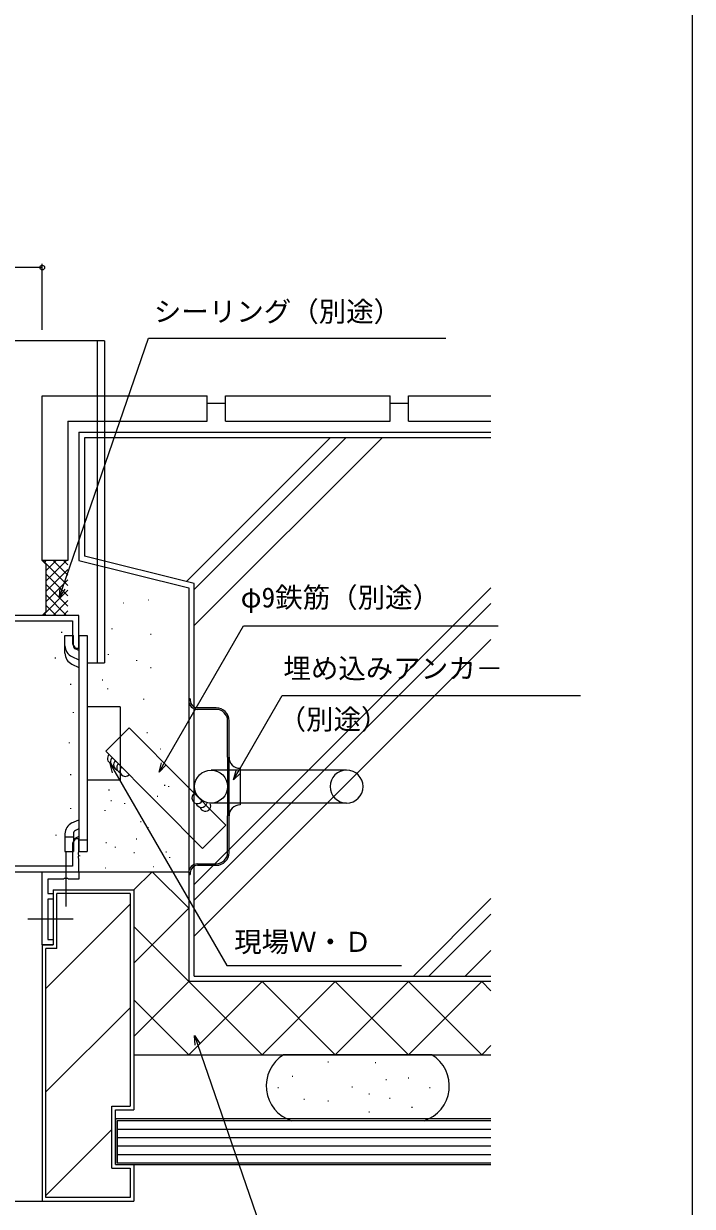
# Model space of a CAD drawing. Units: millimetres, scale not verified. Extents: x -437 to 438, y -681 to 678.
# Drawn here: x 255.6 to 438.2, y -517.3 to -194.3 of the extents above; entities that cross this region are included whole.
import ezdxf
from ezdxf.enums import TextEntityAlignment as Align

# ---------------------------------------------------------------- set-up
doc = ezdxf.new("R2010")
doc.units = ezdxf.units.MM
doc.header["$LTSCALE"] = 4
for name, color, linetype in [('0-2_YKK_11', 7, 'Continuous'), ('0-4_YKK_12', 2, 'Continuous'), ('0-5_YKK_13', 4, 'Continuous'), ('0-6_YKK_D', 6, 'Continuous'), ('0-7_YKK_ZWAK', 7, 'Continuous'), ('0-8_YSS_K', 3, 'Continuous'), ('0-9_YSS_KE', 3, 'Continuous')]:
    doc.layers.add(name, color=color, linetype=linetype)
doc.styles.add('ＭＳ ゴシック', font='')
doc.styles.get('ＭＳ ゴシック').set_extended_font_data('MS Gothic')

msp = doc.modelspace()

# ---------------------------------------------------------------- linework, layer by layer
at = {"layer": '0-2_YKK_11'}
for points in [[(247.2, -357.4), (269, -357.4), (269, -363.688), (269.7, -364.9), (270.7, -364.9), (270.7, -355.9), (245.7, -355.9)], [(243.5, -415.5), (243.5, -414.5), (245.7, -414.5), (245.7, -425.9), (270.7, -425.9), (270.7, -422.358), (270.58, -422.175), (270.58, -421.625), (270.7, -421.442), (270.7, -421.358), (270.58, -421.175), (270.58, -420.625), (270.7, -420.442), (270.7, -416.9), (269.7, -416.9), (269, -418.113), (269, -424.4), (247.2, -424.4)]]:
    msp.add_lwpolyline(points, dxfattribs=at)
msp.add_lwpolyline([(260.7, -445.9), (260.7, -425.9), (270.7, -425.9), (270.7, -427.9), (267.871, -427.9), (267.679, -427.757), (266.721, -427.757), (266.529, -427.9), (262.2, -427.9), (262.2, -431.9), (263.7, -431.9), (263.7, -433.4), (262.2, -433.4), (262.2, -444.4), (263.7, -444.4), (263.7, -445.9)], close=True, dxfattribs=at)
at = {"layer": '0-4_YKK_12'}
for p, q in [((277.7, -280.902), (-107.8, -280.902)), ((275.7, -280.902), (275.7, -295.902)), ((275.7, -295.902), (275.7, -368.9)), ((273, -368.902), (277.7, -368.902))]:
    msp.add_line(p, q, dxfattribs=at)
msp.add_lwpolyline([(277.7, -280.902), (277.7, -295.902), (277.7, -368.9)], dxfattribs=at)
at = {"layer": '0-5_YKK_13'}
for p, q in [((266.9, -361.4), (269.2, -361.4)), ((266.9, -364.173), (266.9, -361.4)), ((266.9, -361.4), (269.2, -361.4)), ((266.9, -364.173), (266.9, -361.4)), ((269.2, -364.173), (269.2, -361.4)), ((269.2, -364.173), (269.2, -361.4)), ((266.9, -366.232), (266.9, -363.694)), ((266.9, -366.232), (266.9, -363.694)), ((268.788, -367.156), (270.7, -368.061)), ((268.788, -367.156), (270.7, -368.061)), ((270.7, -365.516), (269.772, -365.077)), ((270.7, -365.516), (269.772, -365.077)), ((268.806, -369.223), (270.7, -370.106)), ((268.806, -369.223), (270.7, -370.106)), ((282, -380.9), (273, -380.9)), ((282, -380.9), (273, -380.9)), ((282, -380.9), (282, -400.9)), ((282, -380.9), (282, -400.9)), ((300.7, -378.664), (300.7, -379.164)), ((301.1, -378.664), (300.7, -378.664)), ((300.7, -379.164), (300.7, -426.164)), ((301.1, -378.664), (301.1, -379.164)), ((308.2, -381.164), (303.1, -381.164)), ((308.2, -381.564), (303.1, -381.564)), ((311.3, -394.664), (311.3, -384.664)), ((311.7, -394.664), (311.7, -384.664)), ((311.3, -394.664), (311.3, -410.664)), ((311.7, -410.664), (311.7, -394.664)), ((343.8, -398.164), (306.8, -398.164)), ((314.7, -397.664), (314.7, -407.664)), ((282, -400.9), (273, -400.9)), ((282, -400.9), (273, -400.9)), ((343.8, -407.164), (306.8, -407.164)), ((268.806, -412.577), (270.7, -411.694)), ((268.806, -412.577), (270.7, -411.694)), ((311.3, -420.664), (311.3, -410.664)), ((311.7, -420.664), (311.7, -410.664)), ((266.9, -415.568), (266.9, -418.106)), ((266.9, -415.568), (266.9, -418.106)), ((266.9, -416.343), (269.2, -416.343)), ((266.9, -416.343), (269.2, -416.343)), ((269.2, -415.568), (269.2, -420.4)), ((269.2, -415.568), (269.2, -420.4)), ((270.7, -416.284), (269.2, -416.994)), ((270.7, -416.284), (269.2, -416.994)), ((270.7, -414.232), (269.778, -414.662)), ((270.7, -414.232), (269.778, -414.662)), ((266.9, -418.106), (266.9, -420.4)), ((266.9, -418.106), (266.9, -420.4)), ((270.7, -417.225), (273, -417.225)), ((270.7, -417.225), (273, -417.225)), ((266.9, -420.4), (269.2, -420.4)), ((266.9, -420.4), (269.2, -420.4)), ((267.2, -435.416), (267.2, -420.384)), ((300.7, -426.164), (300.7, -426.664)), ((301.1, -426.164), (301.1, -426.664)), ((303.1, -423.764), (308.2, -423.764)), ((303.1, -424.164), (308.2, -424.164)), ((300.7, -426.664), (301.1, -426.664)), ((269.138, -438.9), (256.767, -438.9))]:
    msp.add_line(p, q, dxfattribs=at)
for points in [[(270.7, -361.4), (273, -361.4), (273, -420.4)], [(270.7, -361.4), (270.7, -420.4), (273, -420.4)], [(270.7, -361.4), (273, -361.4), (273, -420.4)], [(270.7, -361.4), (270.7, -420.4), (273, -420.4)]]:
    msp.add_lwpolyline(points, dxfattribs=at)
msp.add_circle((306.8, -402.664), 4.5, dxfattribs=at)
for centre, radius, start, end in [((270.2, -364.173), 3.3, 180, 244.66912), ((270.2, -364.173), 3.3, 180, 244.66912), ((270.2, -364.173), 1, 180, 244.66912), ((270.2, -364.173), 1, 180, 244.66912), ((270.2, -366.232), 3.3, 180, 245), ((270.2, -366.232), 3.3, 180, 245), ((303.1, -379.164), 2.4, 180, 270), ((303.1, -379.164), 2, 180, 270), ((308.2, -384.664), 3.5, 0, 90), ((308.2, -384.664), 3.1, 0, 90), ((314.7, -394.664), 3, 180, 270), ((343.8, -402.664), 4.5, 90, 270), ((343.8, -402.664), 4.5, 270, 90), ((314.7, -410.664), 3, 90, 180), ((270.2, -415.568), 3.3, 115, 180), ((270.2, -415.568), 3.3, 115, 180), ((270.2, -415.568), 1, 115, 180), ((270.2, -415.568), 1, 115, 180), ((308.2, -420.664), 3.1, 270, 0), ((308.2, -420.664), 3.5, 270, 0), ((303.1, -426.164), 2.4, 90, 180), ((303.1, -426.164), 2, 90, 180)]:
    msp.add_arc(centre, radius, start, end, dxfattribs=at)
at = {"layer": '0-6_YKK_D'}
for p, q in [((260.7, -260.902), (245.7, -260.902)), ((260.7, -277.902), (260.7, -259.902))]:
    msp.add_line(p, q, dxfattribs=at)
for points in [[(265.392, -350.907), (266.223, -348.496), (289.745, -280.183), (370.905, -280.183)], [(266.869, -348.718), (265.392, -350.907), (265.577, -348.274)], [(292.608, -398.677), (293.883, -396.469), (315.669, -358.734), (385.187, -358.734)], [(312.944, -400.822), (314.219, -398.614), (326.251, -377.774), (407.641, -377.774)], [(279.916, -398.928), (279.233, -396.378), (281.1, -398.245)], [(279.233, -396.378), (280.508, -398.587), (311.079, -451.538), (358.748, -451.538)], [(294.475, -396.81), (292.608, -398.677), (293.291, -396.127)], [(314.811, -398.956), (312.944, -400.822), (313.628, -398.272)], [(302.437, -473.262), (302.253, -470.629), (303.729, -472.817)], [(302.253, -470.629), (303.083, -473.04), (324.727, -535.9), (390.86, -535.9)]]:
    msp.add_lwpolyline(points, dxfattribs=at)
msp.add_circle((260.7, -260.902), 0.637, dxfattribs=at)
at = {"layer": '0-7_YKK_ZWAK'}
msp.add_lwpolyline([(-436.8, -680.9), (438.2, -680.9), (438.2, 644.1)], dxfattribs=at)
at = {"layer": '0-8_YSS_K'}
for p, q in [((272.2, -307.4), (272.2, -339.729)), ((383.21, -307.4), (272.2, -307.4)), ((339.348, -307.399), (300.054, -346.692)), ((343.59, -307.399), (302.2, -348.789)), ((353.49, -307.399), (302.2, -358.689)), ((261.7, -341.902), (260.7, -340.902)), ((260.844, -340.902), (267.7, -347.758)), ((261.7, -340.902), (261.272, -341.33)), ((267.357, -340.902), (261.7, -346.559)), ((264.528, -340.902), (261.7, -343.731)), ((261.7, -341.902), (261.7, -354.9)), ((263.673, -340.902), (267.7, -344.929)), ((266.501, -340.902), (267.7, -342.101)), ((302.2, -347.229), (272.2, -339.729)), ((267.7, -343.387), (261.7, -349.387)), ((261.7, -344.586), (267.7, -350.586)), ((267.7, -346.216), (261.7, -352.216)), ((261.7, -347.415), (267.7, -353.415)), ((302.2, -454.4), (302.2, -347.229)), ((383.21, -348.39), (302.2, -429.4)), ((267.7, -349.044), (260.844, -355.9)), ((261.7, -350.243), (267.357, -355.9)), ((267.7, -351.873), (263.673, -355.9)), ((289.705, -351.669), (289.805, -351.669)), ((261.7, -354.9), (260.7, -355.9)), ((261.7, -353.071), (264.528, -355.9)), ((267.7, -354.701), (266.501, -355.9)), ((282.914, -352.492), (283.014, -352.492)), ((383.21, -352.632), (302.2, -433.642)), ((261.272, -355.472), (261.7, -355.9)), ((265.961, -360.437), (265.961, -360.637)), ((279.678, -359.485), (279.678, -359.685)), ((290.276, -361.023), (290.476, -361.023)), ((383.21, -362.532), (302.2, -443.542)), ((264.186, -367.447), (264.186, -367.647)), ((278.742, -366.503), (278.742, -366.703)), ((286.462, -368.141), (286.462, -368.341)), ((290.276, -370.112), (290.476, -370.112)), ((268.445, -374.634), (268.445, -374.834)), ((277.038, -373.47), (277.238, -373.47)), ((278.508, -375.86), (278.508, -376.06)), ((288.333, -378.667), (288.333, -378.867)), ((269.155, -382.354), (269.155, -382.554)), ((284.427, -386.651), (278.049, -393)), ((268.09, -390.606), (268.09, -390.806)), ((289.293, -387.858), (289.393, -387.858)), ((278.049, -393), (292.861, -407.88)), ((292.997, -392.382), (293.097, -392.382)), ((268.445, -399.301), (268.445, -399.501)), ((278.816, -403.503), (279.016, -403.503)), ((294.03, -402.317), (294.23, -402.317)), ((295.205, -402.528), (295.205, -402.728)), ((279.409, -406.467), (279.609, -406.467)), ((290.078, -405.084), (290.278, -405.084)), ((292.054, -405.281), (292.254, -405.281)), ((268.445, -408.529), (268.445, -408.729)), ((277.807, -409.078), (277.807, -409.278)), ((283.187, -407.207), (283.187, -407.407)), ((292.861, -407.88), (304.471, -419.543)), ((287.51, -412.197), (287.71, -412.197)), ((310.849, -413.193), (304.471, -419.543)), ((264.452, -415.805), (264.452, -416.005)), ((289.503, -413.757), (289.503, -413.957)), ((278.026, -417.926), (278.226, -417.926)), ((280.614, -419.137), (280.614, -419.337)), ((286.324, -416.939), (286.524, -416.939)), ((270.872, -421.484), (270.872, -421.684)), ((285.732, -420.693), (285.932, -420.693)), ((294.425, -420.495), (294.625, -420.495)), ((295.439, -421.944), (295.439, -422.144)), ((270.2, -425.9), (300.7, -425.9)), ((277.976, -424.87), (278.076, -424.87)), ((285.7, -430.9), (290.7, -425.9)), ((290.699, -425.9), (300.7, -435.9)), ((290.939, -424.459), (291.039, -424.459)), ((290.939, -424.459), (291.039, -424.459)), ((264.7, -446.9), (264.7, -431.9)), ((284.7, -431.9), (264.7, -431.9)), ((284.7, -431.9), (284.7, -489.9)), ((284.7, -434.763), (261.7, -457.763)), ((285.7, -450.9), (300.7, -435.9)), ((383.21, -433.242), (362.052, -454.4)), ((383.21, -437.485), (366.295, -454.4)), ((285.7, -440.9), (300.7, -455.9)), ((261.7, -514.9), (261.7, -446.9)), ((264.7, -446.9), (261.7, -446.9)), ((383.21, -447.384), (376.195, -454.4)), ((302.2, -454.4), (383.21, -454.4)), ((285.7, -470.9), (300.7, -455.9)), ((300.7, -475.9), (320.7, -455.9)), ((300.7, -455.9), (320.7, -475.9)), ((320.7, -455.9), (340.7, -475.9)), ((320.7, -475.9), (340.7, -455.9)), ((340.7, -455.9), (360.7, -475.9)), ((340.7, -475.9), (360.7, -455.9)), ((360.7, -455.9), (380.7, -475.9)), ((360.7, -475.9), (380.7, -455.9)), ((380.7, -455.9), (383.21, -458.41)), ((285.7, -460.9), (300.7, -475.9)), ((284.7, -463.047), (261.7, -486.047)), ((380.7, -475.9), (383.21, -473.39)), ((338.661, -477.81), (338.861, -477.81)), ((351.57, -478.054), (351.77, -478.054)), ((328.918, -481.707), (329.118, -481.707)), ((354.493, -482.681), (354.693, -482.681)), ((360.583, -482.194), (360.783, -482.194)), ((325.021, -484.874), (325.221, -484.874)), ((345.238, -484.63), (345.438, -484.63)), ((349.865, -486.578), (350.065, -486.578)), ((366.428, -484.874), (366.628, -484.874)), ((279.7, -489.9), (284.7, -489.9)), ((279.7, -506.9), (279.7, -489.9)), ((332.085, -488.04), (332.285, -488.04)), ((338.661, -488.527), (338.861, -488.527)), ((355.468, -487.796), (355.668, -487.796)), ((361.557, -490.232), (361.757, -490.232)), ((349.865, -491.45), (350.065, -491.45)), ((279.7, -496.331), (261.7, -514.332)), ((281.2, -496.2), (383.21, -496.2)), ((281.2, -498.5), (383.21, -498.5)), ((281.2, -500.8), (383.21, -500.8)), ((281.2, -503.1), (383.21, -503.1)), ((279.7, -506.9), (284.7, -506.9)), ((284.7, -506.9), (284.7, -514.9)), ((-259.3, -515.9), (260.7, -515.9)), ((284.7, -514.9), (261.7, -514.9))]:
    msp.add_line(p, q, dxfattribs=at)
for points in [[(284.427, -386.651), (299.239, -401.53), (310.849, -413.193)], [(383.21, -493.4), (280.7, -493.4), (280.7, -505.9), (383.21, -505.9)], [(383.21, -493.9), (281.2, -493.9), (281.2, -505.4), (383.21, -505.4)]]:
    msp.add_lwpolyline(points, dxfattribs=at)
for centre, start, end in [((279.998, -394.958), 134.87028, 248.44846), ((280.844, -395.809), 134.87028, 248.44846), ((281.691, -396.659), 134.87028, 248.44846), ((282.538, -397.51), 134.87028, 248.44846), ((283.384, -398.36), 134.87028, 314.87028), ((303.075, -405.787), 107.29674, 332.66602), ((304.147, -406.837), 195.60802, 347.38221), ((305.219, -407.886), 195.60802, 28.75838)]:
    msp.add_arc(centre, 1.5, start, end, dxfattribs=at)
at = {"layer": '0-9_YSS_KE'}
for p, q in [((260.7, -295.902), (305.7, -295.902)), ((260.7, -340.902), (260.7, -295.902)), ((305.7, -302.902), (305.7, -295.902)), ((310.7, -295.902), (355.7, -295.902)), ((310.7, -302.902), (310.7, -295.902)), ((355.7, -302.902), (355.7, -295.902)), ((360.7, -295.902), (383.21, -295.902)), ((360.7, -302.902), (360.7, -295.902)), ((305.7, -297.902), (310.7, -297.902)), ((355.7, -297.902), (360.7, -297.902)), ((267.7, -302.902), (267.7, -340.902)), ((267.7, -302.902), (305.7, -302.902)), ((310.7, -302.902), (355.7, -302.902)), ((360.7, -302.902), (383.21, -302.902)), ((270.7, -305.9), (270.7, -340.9)), ((270.7, -305.9), (383.21, -305.9)), ((267.7, -340.902), (260.7, -340.902)), ((270.7, -340.9), (300.7, -348.4)), ((300.7, -348.4), (300.7, -455.9)), ((263.7, -430.9), (263.7, -445.9)), ((263.7, -430.9), (285.7, -430.9)), ((285.7, -430.9), (285.7, -490.9)), ((260.7, -445.9), (260.7, -515.9)), ((260.7, -445.9), (263.7, -445.9)), ((383.21, -455.9), (300.7, -455.9)), ((383.21, -455.9), (300.7, -455.9)), ((285.7, -475.9), (300.7, -475.9)), ((300.7, -475.9), (383.21, -475.9)), ((367.114, -475.9), (326.578, -475.9)), ((280.7, -490.9), (285.7, -490.9)), ((280.7, -505.9), (280.7, -490.9)), ((364.969, -493.9), (328.724, -493.9)), ((280.7, -505.9), (285.7, -505.9)), ((285.7, -505.9), (285.7, -515.9)), ((260.7, -515.9), (285.7, -515.9))]:
    msp.add_line(p, q, dxfattribs=at)
for centre, start, end in [((331.846, -484.4), 121.78833, 251.80513), ((361.846, -484.4), 288.19487, 58.21167)]:
    msp.add_arc(centre, 10, start, end, dxfattribs=at)

# ---------------------------------------------------------------- texts
at = {"layer": '0-6_YKK_D', "style": 'ＭＳ ゴシック'}
for s, p in [('シーリング（別途）', (291.179, -277.314)), ('φ9鉄筋（別途）', (314.875, -355.396)), ('埋め込みアンカ－', (326.547, -374.783)), ('（別途）', (325.226, -388.689)), ('現場Ｗ・Ｄ', (313.107, -449.466))]:
    msp.add_text(s, height=5.499, dxfattribs=at).set_placement(p, align=Align.BOTTOM_LEFT)

doc.saveas('drawing.dxf')
